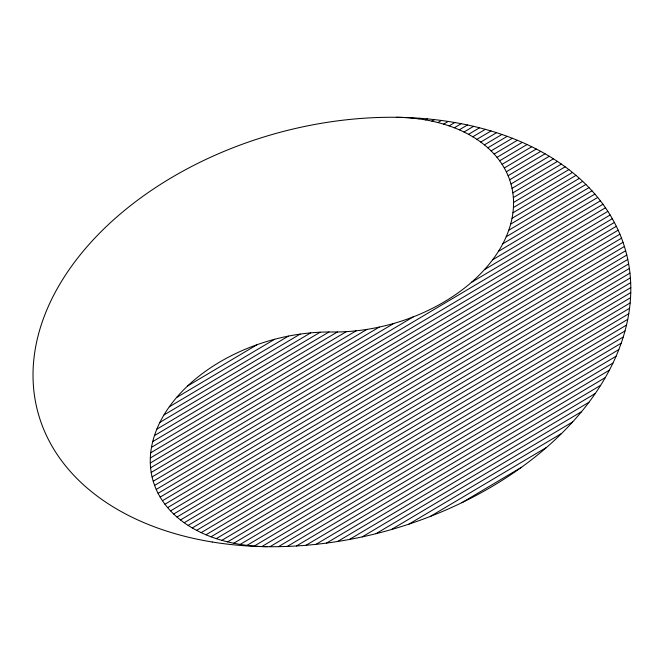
<?xml version="1.0" encoding="UTF-8"?>
<svg xmlns="http://www.w3.org/2000/svg" width="664" height="664" viewBox="0 0 664 664"><rect width="100%" height="100%" fill="white"/><g stroke="black" fill="none" stroke-linecap="round" stroke-linejoin="round"><path stroke-width="1" d="M411.804 118.084L412.294 117.794M418.876 118.881L419.905 118.267M425.558 119.91L427.292 118.881M431.899 121.13L434.455 119.62M437.933 122.549L441.427 120.474M443.668 124.135L448.2 121.437M449.13 125.886L454.798 122.516M454.334 127.787L461.223 123.695M459.289 129.829L467.481 124.965M464.02 132.02L473.59 126.334M468.518 134.335L479.541 127.795M472.801 136.784L485.342 129.339M476.876 139.357L491.011 130.966M480.736 142.063L496.539 132.675M484.396 144.876L501.934 134.468M487.849 147.823L507.205 136.327M491.103 150.886L512.351 138.27M494.149 154.065L517.372 140.278M496.996 157.36L522.269 142.362M499.643 160.788L527.058 144.511M502.075 164.332L531.723 146.736M504.308 168L536.28 149.018M506.317 171.802L540.728 151.367M508.101 175.728L545.069 153.791M509.653 179.795L549.294 156.264M510.973 184.011L553.419 158.812M512.035 188.368L557.436 161.418M187.646 385.933L257.184 344.649M512.832 192.892L561.354 164.083M176.607 397.47L274.655 339.271M513.338 197.573L565.164 166.813M169.295 406.808L288.408 336.1M513.546 202.445L568.874 169.602M163.95 414.975L300.186 334.1M513.421 207.517L572.476 172.457M159.908 422.362L310.669 332.871M512.923 212.804L575.979 175.362M156.812 429.193L320.197 332.199M512.019 218.332L579.39 178.334M154.463 435.584L328.979 331.975M510.649 224.133L582.693 181.372M152.72 441.61L337.395 331.975M508.732 230.259L585.889 184.459M151.492 447.329L346.384 331.627M506.184 236.766L588.993 187.605M150.72 452.782L356.17 330.813M502.831 243.754L591.997 190.817M150.338 457.994L366.993 329.377M498.44 251.349L594.894 194.087M150.305 463.007L379.268 327.086M492.605 259.807L597.691 197.424M150.603 467.821L393.843 323.426M484.463 269.634L600.389 200.81M151.201 472.453L413.332 316.844M471.407 282.374L602.978 204.263M152.081 476.926L605.468 207.774M153.218 481.242L607.851 211.351M154.612 485.409L610.133 214.995M156.239 489.434L612.308 218.697M158.09 493.327L614.374 222.457M160.165 497.087L616.325 226.291M162.456 500.722L618.167 230.184M164.954 504.225L619.902 234.151M167.66 507.611L621.512 238.185M170.565 510.882L623.015 242.285M173.677 514.019L624.392 246.46M176.989 517.048L625.646 250.71M180.5 519.953L626.774 255.026M184.218 522.734L627.77 259.425M188.144 525.398L628.642 263.907M192.278 527.938L629.364 268.463M196.627 530.345L629.953 273.111M201.192 532.628L630.393 277.842M205.989 534.777L630.675 282.665M211.019 536.778L630.8 287.578M216.298 538.637L630.759 292.592M221.842 540.338L630.543 297.713M227.661 541.874L630.144 302.942M233.778 543.235L629.555 308.287M240.219 544.397L628.758 313.748M247.016 545.36L627.746 319.342M254.204 546.082L626.501 325.069M261.84 546.547L625.007 330.954M269.966 546.704L623.247 336.988M278.457 546.663L621.189 343.205M287.271 546.422L618.806 349.604M296.434 545.974L616.076 356.219M305.996 545.285L612.955 363.067M316.006 544.339L609.378 370.18M326.522 543.086L605.294 377.592M337.644 541.475L600.613 385.369M349.471 539.442L595.218 393.561M362.171 536.894L588.951 402.276M375.998 533.682L581.564 411.647M391.32 529.573L572.667 421.922M408.875 524.145L561.553 433.509M430.264 516.443L546.596 447.378M461.837 502.689L521.456 467.298M396.292 117.296A152.388 103.144 -15.4 0 1 510.043 226.25A152.388 103.144 -15.4 0 1 331.917 331.992A152.388 103.144 -15.4 0 0 153.782 437.734A152.388 103.144 -15.4 0 0 267.534 546.688M212.248 542.007A304.768 206.288 -15.4 0 0 628.941 265.708A304.768 206.288 -15.4 0 0 154.554 188.261A304.768 206.288 -15.4 0 0 212.248 542.007"/></g></svg>
